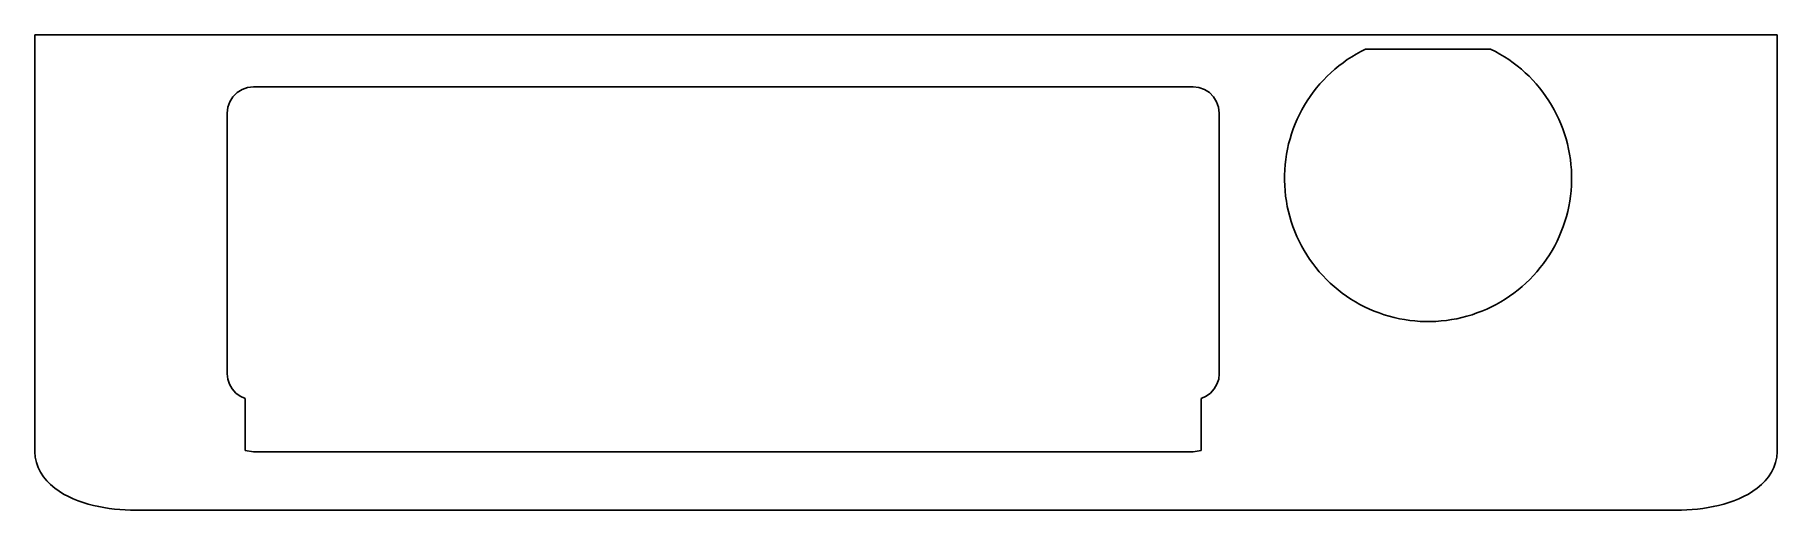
# Model space of a CAD drawing. Header units: metres. Extents: x -33.4 to 33.4, y 0.8 to 19.
import ezdxf

# ---------------------------------------------------------------- set-up
doc = ezdxf.new("R2010")
doc.units = ezdxf.units.M
doc.layers.add('UNIBODY', color=7, linetype='Continuous')
doc.layers.add('WINDOWS', color=7, linetype='Continuous')

msp = doc.modelspace()

# ---------------------------------------------------------------- linework, layer by layer
at = {"layer": 'UNIBODY'}
for points in [[(-33.373, 3), (-33.373, 3.2), (-33.373, 3.4), (-33.373, 3.6), (-33.373, 3.8), (-33.373, 4), (-33.373, 4.2), (-33.373, 4.4), (-33.373, 4.6), (-33.373, 4.8), (-33.373, 5), (-33.373, 5.2), (-33.373, 5.4), (-33.373, 5.6), (-33.373, 5.8), (-33.373, 6), (-33.373, 6.2), (-33.373, 6.4), (-33.373, 6.6), (-33.373, 6.8), (-33.373, 7), (-33.373, 7.2), (-33.373, 7.4), (-33.373, 7.6), (-33.373, 7.8), (-33.373, 8), (-33.373, 8.2), (-33.373, 8.4), (-33.373, 8.6), (-33.373, 8.8), (-33.373, 9), (-33.373, 9.2), (-33.373, 9.4), (-33.373, 9.6), (-33.373, 9.8), (-33.373, 10), (-33.373, 10.2), (-33.373, 10.4), (-33.373, 10.6), (-33.373, 10.8), (-33.373, 11), (-33.373, 11.2), (-33.373, 11.4), (-33.373, 11.6), (-33.373, 11.8), (-33.373, 12), (-33.373, 12.2), (-33.373, 12.4), (-33.373, 12.6), (-33.373, 12.8), (-33.373, 13), (-33.373, 13.2), (-33.373, 13.4), (-33.373, 13.6), (-33.373, 13.8), (-33.373, 14), (-33.373, 14.2), (-33.373, 14.4), (-33.373, 14.6), (-33.373, 14.8), (-33.373, 15), (-33.373, 15.2), (-33.373, 15.4), (-33.373, 15.6), (-33.373, 15.8), (-33.373, 16), (-33.373, 16.2), (-33.373, 16.4), (-33.373, 16.6), (-33.373, 16.8), (-33.373, 17), (-33.373, 17.2), (-33.373, 17.4), (-33.373, 17.6), (-33.373, 17.8), (-33.373, 18), (-33.373, 18.2), (-33.373, 18.4), (-33.373, 18.6), (-33.373, 18.8), (-33.373, 19)], [(-33.373, 19), (-33.173, 19), (-32.972, 19), (-32.772, 19), (-32.571, 19), (-32.371, 19), (-32.17, 19), (-31.97, 19), (-31.769, 19), (-31.569, 19), (-31.369, 19), (-31.168, 19), (-30.968, 19), (-30.767, 19), (-30.567, 19), (-30.366, 19), (-30.166, 19), (-29.966, 19), (-29.765, 19), (-29.565, 19), (-29.364, 19), (-29.164, 19), (-28.963, 19), (-28.763, 19), (-28.562, 19), (-28.362, 19), (-28.162, 19), (-27.961, 19), (-27.761, 19), (-27.56, 19), (-27.36, 19), (-27.159, 19), (-26.959, 19), (-26.759, 19), (-26.558, 19), (-26.358, 19), (-26.157, 19), (-25.957, 19), (-25.756, 19), (-25.556, 19), (-25.355, 19), (-25.155, 19), (-24.955, 19), (-24.754, 19), (-24.554, 19), (-24.353, 19), (-24.153, 19), (-23.952, 19), (-23.752, 19), (-23.552, 19), (-23.351, 19), (-23.151, 19), (-22.95, 19), (-22.75, 19), (-22.549, 19), (-22.349, 19), (-22.148, 19), (-21.948, 19), (-21.748, 19), (-21.547, 19), (-21.347, 19), (-21.146, 19), (-20.946, 19), (-20.745, 19), (-20.545, 19), (-20.344, 19), (-20.144, 19), (-19.944, 19), (-19.743, 19), (-19.543, 19), (-19.342, 19), (-19.142, 19), (-18.941, 19), (-18.741, 19), (-18.541, 19), (-18.34, 19), (-18.14, 19), (-17.939, 19), (-17.739, 19), (-17.538, 19), (-17.338, 19), (-17.137, 19), (-16.937, 19), (-16.737, 19), (-16.536, 19), (-16.336, 19), (-16.135, 19), (-15.935, 19), (-15.734, 19), (-15.534, 19), (-15.334, 19), (-15.133, 19), (-14.933, 19), (-14.732, 19), (-14.532, 19), (-14.331, 19), (-14.131, 19), (-13.93, 19), (-13.73, 19), (-13.53, 19), (-13.329, 19), (-13.129, 19), (-12.928, 19), (-12.728, 19), (-12.527, 19), (-12.327, 19), (-12.127, 19), (-11.926, 19), (-11.726, 19), (-11.525, 19), (-11.325, 19), (-11.124, 19), (-10.924, 19), (-10.723, 19), (-10.523, 19), (-10.323, 19), (-10.122, 19), (-9.922, 19), (-9.721, 19), (-9.521, 19), (-9.32, 19), (-9.12, 19), (-8.92, 19), (-8.719, 19), (-8.519, 19), (-8.318, 19), (-8.118, 19), (-7.917, 19), (-7.717, 19), (-7.516, 19), (-7.316, 19), (-7.116, 19), (-6.915, 19), (-6.715, 19), (-6.514, 19), (-6.314, 19), (-6.113, 19), (-5.913, 19), (-5.712, 19), (-5.512, 19), (-5.312, 19), (-5.111, 19), (-4.911, 19), (-4.71, 19), (-4.51, 19), (-4.309, 19), (-4.109, 19), (-3.909, 19), (-3.708, 19), (-3.508, 19), (-3.307, 19), (-3.107, 19), (-2.906, 19), (-2.706, 19), (-2.505, 19), (-2.305, 19), (-2.105, 19), (-1.904, 19), (-1.704, 19), (-1.503, 19), (-1.303, 19), (-1.102, 19), (-0.902, 19), (-0.702, 19), (-0.501, 19), (-0.301, 19), (-0.1, 19), (0.1, 19), (0.301, 19), (0.501, 19), (0.702, 19), (0.902, 19), (1.102, 19), (1.303, 19), (1.503, 19), (1.704, 19), (1.904, 19), (2.105, 19), (2.305, 19), (2.505, 19), (2.706, 19), (2.906, 19), (3.107, 19), (3.307, 19), (3.508, 19), (3.708, 19), (3.909, 19), (4.109, 19), (4.309, 19), (4.51, 19), (4.71, 19), (4.911, 19), (5.111, 19), (5.312, 19), (5.512, 19), (5.712, 19), (5.913, 19), (6.113, 19), (6.314, 19), (6.514, 19), (6.715, 19), (6.915, 19), (7.116, 19), (7.316, 19), (7.516, 19), (7.717, 19), (7.917, 19), (8.118, 19), (8.318, 19), (8.519, 19), (8.719, 19), (8.92, 19), (9.12, 19), (9.32, 19), (9.521, 19), (9.721, 19), (9.922, 19), (10.122, 19), (10.323, 19), (10.523, 19), (10.723, 19), (10.924, 19), (11.124, 19), (11.325, 19), (11.525, 19), (11.726, 19), (11.926, 19), (12.127, 19), (12.327, 19), (12.527, 19), (12.728, 19), (12.928, 19), (13.129, 19), (13.329, 19), (13.53, 19), (13.73, 19), (13.93, 19), (14.131, 19), (14.331, 19), (14.532, 19), (14.732, 19), (14.933, 19), (15.133, 19), (15.334, 19), (15.534, 19), (15.734, 19), (15.935, 19), (16.135, 19), (16.336, 19), (16.536, 19), (16.737, 19), (16.937, 19), (17.137, 19), (17.338, 19), (17.538, 19), (17.739, 19), (17.939, 19), (18.14, 19), (18.34, 19), (18.541, 19), (18.741, 19), (18.941, 19), (19.142, 19), (19.342, 19), (19.543, 19), (19.743, 19), (19.944, 19), (20.144, 19), (20.344, 19), (20.545, 19), (20.745, 19), (20.946, 19), (21.146, 19), (21.347, 19), (21.547, 19), (21.748, 19), (21.948, 19), (22.148, 19), (22.349, 19), (22.549, 19), (22.75, 19), (22.95, 19), (23.151, 19), (23.351, 19), (23.552, 19), (23.752, 19), (23.952, 19), (24.153, 19), (24.353, 19), (24.554, 19), (24.754, 19), (24.955, 19), (25.155, 19), (25.355, 19), (25.556, 19), (25.756, 19), (25.957, 19), (26.157, 19), (26.358, 19), (26.558, 19), (26.759, 19), (26.959, 19), (27.159, 19), (27.36, 19), (27.56, 19), (27.761, 19), (27.961, 19), (28.162, 19), (28.362, 19), (28.562, 19), (28.763, 19), (28.963, 19), (29.164, 19), (29.364, 19), (29.565, 19), (29.765, 19), (29.966, 19), (30.166, 19), (30.366, 19), (30.567, 19), (30.767, 19), (30.968, 19), (31.168, 19), (31.369, 19), (31.569, 19), (31.769, 19), (31.97, 19), (32.17, 19), (32.371, 19), (32.571, 19), (32.772, 19), (32.972, 19), (33.173, 19), (33.373, 19)], [(33.373, 3), (33.373, 3.2), (33.373, 3.4), (33.373, 3.6), (33.373, 3.8), (33.373, 4), (33.373, 4.2), (33.373, 4.4), (33.373, 4.6), (33.373, 4.8), (33.373, 5), (33.373, 5.2), (33.373, 5.4), (33.373, 5.6), (33.373, 5.8), (33.373, 6), (33.373, 6.2), (33.373, 6.4), (33.373, 6.6), (33.373, 6.8), (33.373, 7), (33.373, 7.2), (33.373, 7.4), (33.373, 7.6), (33.373, 7.8), (33.373, 8), (33.373, 8.2), (33.373, 8.4), (33.373, 8.6), (33.373, 8.8), (33.373, 9), (33.373, 9.2), (33.373, 9.4), (33.373, 9.6), (33.373, 9.8), (33.373, 10), (33.373, 10.2), (33.373, 10.4), (33.373, 10.6), (33.373, 10.8), (33.373, 11), (33.373, 11.2), (33.373, 11.4), (33.373, 11.6), (33.373, 11.8), (33.373, 12), (33.373, 12.2), (33.373, 12.4), (33.373, 12.6), (33.373, 12.8), (33.373, 13), (33.373, 13.2), (33.373, 13.4), (33.373, 13.6), (33.373, 13.8), (33.373, 14), (33.373, 14.2), (33.373, 14.4), (33.373, 14.6), (33.373, 14.8), (33.373, 15), (33.373, 15.2), (33.373, 15.4), (33.373, 15.6), (33.373, 15.8), (33.373, 16), (33.373, 16.2), (33.373, 16.4), (33.373, 16.6), (33.373, 16.8), (33.373, 17), (33.373, 17.2), (33.373, 17.4), (33.373, 17.6), (33.373, 17.8), (33.373, 18), (33.373, 18.2), (33.373, 18.4), (33.373, 18.6), (33.373, 18.8), (33.373, 19)], [(17.603, 18.45), (17.423, 18.359), (17.247, 18.261), (17.075, 18.157), (16.906, 18.047), (16.742, 17.931), (16.582, 17.809), (16.426, 17.681), (16.276, 17.547), (16.13, 17.408), (15.99, 17.264), (15.855, 17.115), (15.725, 16.96), (15.601, 16.802), (15.483, 16.639), (15.372, 16.471), (15.266, 16.3), (15.167, 16.125), (15.074, 15.946), (14.988, 15.764), (14.908, 15.579), (14.835, 15.391), (14.77, 15.201), (14.711, 15.008), (14.659, 14.814), (14.615, 14.618), (14.577, 14.42), (14.547, 14.221), (14.525, 14.021), (14.509, 13.82), (14.501, 13.619), (14.501, 13.417), (14.507, 13.216), (14.521, 13.015), (14.543, 12.815), (14.572, 12.616), (14.608, 12.418), (14.651, 12.221), (14.701, 12.026), (14.759, 11.833), (14.823, 11.643), (14.895, 11.454), (14.973, 11.269), (15.058, 11.086), (15.15, 10.907), (15.248, 10.731), (15.352, 10.559), (15.463, 10.391), (15.58, 10.227), (15.702, 10.068), (15.831, 9.913), (15.965, 9.762), (16.105, 9.617), (16.249, 9.477), (16.399, 9.343), (16.554, 9.214), (16.713, 9.09), (16.876, 8.973), (17.044, 8.862), (17.216, 8.757), (17.391, 8.658), (17.57, 8.566), (17.752, 8.48), (17.938, 8.401), (18.126, 8.329), (18.316, 8.264), (18.509, 8.206), (18.704, 8.155), (18.9, 8.111), (19.098, 8.074), (19.297, 8.045), (19.497, 8.023), (19.698, 8.008), (19.899, 8.001), (20.101, 8.001), (20.302, 8.008), (20.503, 8.023), (20.703, 8.045), (20.902, 8.074), (21.1, 8.111), (21.296, 8.155), (21.491, 8.206), (21.684, 8.264), (21.874, 8.329), (22.062, 8.401), (22.248, 8.48), (22.43, 8.566), (22.609, 8.658), (22.784, 8.757), (22.956, 8.862), (23.124, 8.973), (23.287, 9.09), (23.446, 9.214), (23.601, 9.343), (23.751, 9.477), (23.895, 9.617), (24.035, 9.762), (24.169, 9.913), (24.298, 10.068), (24.42, 10.227), (24.537, 10.391), (24.648, 10.559), (24.752, 10.731), (24.85, 10.907), (24.942, 11.086), (25.027, 11.269), (25.105, 11.454), (25.177, 11.643), (25.241, 11.833), (25.299, 12.026), (25.349, 12.221), (25.392, 12.418), (25.428, 12.616), (25.457, 12.815), (25.479, 13.015), (25.493, 13.216), (25.499, 13.417), (25.499, 13.619), (25.491, 13.82), (25.475, 14.021), (25.453, 14.221), (25.423, 14.42), (25.385, 14.618), (25.341, 14.814), (25.289, 15.008), (25.23, 15.201), (25.165, 15.391), (25.092, 15.579), (25.012, 15.764), (24.926, 15.946), (24.833, 16.125), (24.734, 16.3), (24.628, 16.471), (24.517, 16.639), (24.399, 16.802), (24.275, 16.96), (24.145, 17.115), (24.01, 17.264), (23.87, 17.408), (23.724, 17.547), (23.574, 17.681), (23.418, 17.809), (23.258, 17.931), (23.094, 18.047), (22.925, 18.157), (22.753, 18.261), (22.577, 18.359), (22.397, 18.45)], [(17.603, 18.45), (17.811, 18.45), (18.02, 18.45), (18.228, 18.45), (18.436, 18.45), (18.645, 18.45), (18.853, 18.45), (19.062, 18.45), (19.27, 18.45), (19.479, 18.45), (19.687, 18.45), (19.896, 18.45), (20.104, 18.45), (20.313, 18.45), (20.521, 18.45), (20.73, 18.45), (20.938, 18.45), (21.147, 18.45), (21.355, 18.45), (21.564, 18.45), (21.772, 18.45), (21.98, 18.45), (22.189, 18.45), (22.397, 18.45)], [(-25, 17), (-25.223, 16.975), (-25.434, 16.901), (-25.623, 16.782), (-25.782, 16.623), (-25.901, 16.434), (-25.975, 16.223), (-26, 16)], [(-25, 17), (-24.8, 17), (-24.6, 17), (-24.4, 17), (-24.2, 17), (-24, 17), (-23.8, 17), (-23.6, 17), (-23.4, 17), (-23.2, 17), (-23, 17), (-22.8, 17), (-22.6, 17), (-22.4, 17), (-22.2, 17), (-22, 17), (-21.8, 17), (-21.6, 17), (-21.4, 17), (-21.2, 17), (-21, 17), (-20.8, 17), (-20.6, 17), (-20.4, 17), (-20.2, 17), (-20, 17), (-19.8, 17), (-19.6, 17), (-19.4, 17), (-19.2, 17), (-19, 17), (-18.8, 17), (-18.6, 17), (-18.4, 17), (-18.2, 17), (-18, 17), (-17.8, 17), (-17.6, 17), (-17.4, 17), (-17.2, 17), (-17, 17), (-16.8, 17), (-16.6, 17), (-16.4, 17), (-16.2, 17), (-16, 17), (-15.8, 17), (-15.6, 17), (-15.4, 17), (-15.2, 17), (-15, 17), (-14.8, 17), (-14.6, 17), (-14.4, 17), (-14.2, 17), (-14, 17), (-13.8, 17), (-13.6, 17), (-13.4, 17), (-13.2, 17), (-13, 17), (-12.8, 17), (-12.6, 17), (-12.4, 17), (-12.2, 17), (-12, 17), (-11.8, 17), (-11.6, 17), (-11.4, 17), (-11.2, 17), (-11, 17), (-10.8, 17), (-10.6, 17), (-10.4, 17), (-10.2, 17), (-10, 17), (-9.8, 17), (-9.6, 17), (-9.4, 17), (-9.2, 17), (-9, 17), (-8.8, 17), (-8.6, 17), (-8.4, 17), (-8.2, 17), (-8, 17), (-7.8, 17), (-7.6, 17), (-7.4, 17), (-7.2, 17), (-7, 17), (-6.8, 17), (-6.6, 17), (-6.4, 17), (-6.2, 17), (-6, 17), (-5.8, 17), (-5.6, 17), (-5.4, 17), (-5.2, 17), (-5, 17), (-4.8, 17), (-4.6, 17), (-4.4, 17), (-4.2, 17), (-4, 17), (-3.8, 17), (-3.6, 17), (-3.4, 17), (-3.2, 17), (-3, 17), (-2.8, 17), (-2.6, 17), (-2.4, 17), (-2.2, 17), (-2, 17), (-1.8, 17), (-1.6, 17), (-1.4, 17), (-1.2, 17), (-1, 17), (-0.8, 17), (-0.6, 17), (-0.4, 17), (-0.2, 17), (0, 17), (0.2, 17), (0.4, 17), (0.6, 17), (0.8, 17), (1, 17), (1.2, 17), (1.4, 17), (1.6, 17), (1.8, 17), (2, 17), (2.2, 17), (2.4, 17), (2.6, 17), (2.8, 17), (3, 17), (3.2, 17), (3.4, 17), (3.6, 17), (3.8, 17), (4, 17), (4.2, 17), (4.4, 17), (4.6, 17), (4.8, 17), (5, 17), (5.2, 17), (5.4, 17), (5.6, 17), (5.8, 17), (6, 17), (6.2, 17), (6.4, 17), (6.6, 17), (6.8, 17), (7, 17), (7.2, 17), (7.4, 17), (7.6, 17), (7.8, 17), (8, 17), (8.2, 17), (8.4, 17), (8.6, 17), (8.8, 17), (9, 17), (9.2, 17), (9.4, 17), (9.6, 17), (9.8, 17), (10, 17), (10.2, 17), (10.4, 17), (10.6, 17), (10.8, 17), (11, 17)], [(12, 16), (11.975, 16.223), (11.901, 16.434), (11.782, 16.623), (11.623, 16.782), (11.434, 16.901), (11.223, 16.975), (11, 17)], [(-26, 16), (-26, 15.8), (-26, 15.6), (-26, 15.4), (-26, 15.2), (-26, 15), (-26, 14.8), (-26, 14.6), (-26, 14.4), (-26, 14.2), (-26, 14), (-26, 13.8), (-26, 13.6), (-26, 13.4), (-26, 13.2), (-26, 13), (-26, 12.8), (-26, 12.6), (-26, 12.4), (-26, 12.2), (-26, 12), (-26, 11.8), (-26, 11.6), (-26, 11.4), (-26, 11.2), (-26, 11), (-26, 10.8), (-26, 10.6), (-26, 10.4), (-26, 10.2), (-26, 10), (-26, 9.8), (-26, 9.6), (-26, 9.4), (-26, 9.2), (-26, 9), (-26, 8.8), (-26, 8.6), (-26, 8.4), (-26, 8.2), (-26, 8), (-26, 7.8), (-26, 7.6), (-26, 7.4), (-26, 7.2), (-26, 7), (-26, 6.8), (-26, 6.6), (-26, 6.4), (-26, 6.2), (-26, 6)], [(12, 16), (12, 15.8), (12, 15.6), (12, 15.4), (12, 15.2), (12, 15), (12, 14.8), (12, 14.6), (12, 14.4), (12, 14.2), (12, 14), (12, 13.8), (12, 13.6), (12, 13.4), (12, 13.2), (12, 13), (12, 12.8), (12, 12.6), (12, 12.4), (12, 12.2), (12, 12), (12, 11.8), (12, 11.6), (12, 11.4), (12, 11.2), (12, 11), (12, 10.8), (12, 10.6), (12, 10.4), (12, 10.2), (12, 10), (12, 9.8), (12, 9.6), (12, 9.4), (12, 9.2), (12, 9), (12, 8.8), (12, 8.6), (12, 8.4), (12, 8.2), (12, 8), (12, 7.8), (12, 7.6), (12, 7.4), (12, 7.2), (12, 7), (12, 6.8), (12, 6.6), (12, 6.4), (12, 6.2), (12, 6)], [(-26, 6), (-25.978, 5.793), (-25.914, 5.594), (-25.81, 5.414), (-25.671, 5.258), (-25.502, 5.135), (-25.312, 5.05)], [(11.312, 5.05), (11.502, 5.135), (11.671, 5.258), (11.81, 5.414), (11.914, 5.594), (11.978, 5.793), (12, 6)], [(-25.312, 5.05), (-25.312, 4.85), (-25.312, 4.65), (-25.312, 4.45), (-25.312, 4.25), (-25.312, 4.05), (-25.312, 3.85), (-25.312, 3.65), (-25.312, 3.45), (-25.312, 3.25), (-25.312, 3.05)], [(11.312, 5.05), (11.312, 4.85), (11.312, 4.65), (11.312, 4.45), (11.312, 4.25), (11.312, 4.05), (11.312, 3.85), (11.312, 3.65), (11.312, 3.45), (11.312, 3.25), (11.312, 3.05)], [(-33.373, 3), (-33.359, 2.796), (-33.316, 2.595), (-33.247, 2.402), (-33.155, 2.22), (-33.042, 2.049), (-32.912, 1.89), (-32.767, 1.745), (-32.611, 1.613), (-32.444, 1.493), (-32.27, 1.385), (-32.09, 1.288), (-31.904, 1.202), (-31.714, 1.125), (-31.52, 1.057), (-31.324, 0.997), (-31.126, 0.946), (-30.926, 0.901), (-30.724, 0.864), (-30.522, 0.833), (-30.318, 0.808), (-30.114, 0.788), (-29.91, 0.775), (-29.705, 0.767), (-29.5, 0.764)], [(-25.312, 3.05), (-25, 3)], [(-25, 3), (-24.8, 3), (-24.6, 3), (-24.4, 3), (-24.2, 3), (-24, 3), (-23.8, 3), (-23.6, 3), (-23.4, 3), (-23.2, 3), (-23, 3), (-22.8, 3), (-22.6, 3), (-22.4, 3), (-22.2, 3), (-22, 3), (-21.8, 3), (-21.6, 3), (-21.4, 3), (-21.2, 3), (-21, 3), (-20.8, 3), (-20.6, 3), (-20.4, 3), (-20.2, 3), (-20, 3), (-19.8, 3), (-19.6, 3), (-19.4, 3), (-19.2, 3), (-19, 3), (-18.8, 3), (-18.6, 3), (-18.4, 3), (-18.2, 3), (-18, 3), (-17.8, 3), (-17.6, 3), (-17.4, 3), (-17.2, 3), (-17, 3), (-16.8, 3), (-16.6, 3), (-16.4, 3), (-16.2, 3), (-16, 3), (-15.8, 3), (-15.6, 3), (-15.4, 3), (-15.2, 3), (-15, 3), (-14.8, 3), (-14.6, 3), (-14.4, 3), (-14.2, 3), (-14, 3), (-13.8, 3), (-13.6, 3), (-13.4, 3), (-13.2, 3), (-13, 3), (-12.8, 3), (-12.6, 3), (-12.4, 3), (-12.2, 3), (-12, 3), (-11.8, 3), (-11.6, 3), (-11.4, 3), (-11.2, 3), (-11, 3), (-10.8, 3), (-10.6, 3), (-10.4, 3), (-10.2, 3), (-10, 3), (-9.8, 3), (-9.6, 3), (-9.4, 3), (-9.2, 3), (-9, 3), (-8.8, 3), (-8.6, 3), (-8.4, 3), (-8.2, 3), (-8, 3), (-7.8, 3), (-7.6, 3), (-7.4, 3), (-7.2, 3), (-7, 3), (-6.8, 3), (-6.6, 3), (-6.4, 3), (-6.2, 3), (-6, 3), (-5.8, 3), (-5.6, 3), (-5.4, 3), (-5.2, 3), (-5, 3), (-4.8, 3), (-4.6, 3), (-4.4, 3), (-4.2, 3), (-4, 3), (-3.8, 3), (-3.6, 3), (-3.4, 3), (-3.2, 3), (-3, 3), (-2.8, 3), (-2.6, 3), (-2.4, 3), (-2.2, 3), (-2, 3), (-1.8, 3), (-1.6, 3), (-1.4, 3), (-1.2, 3), (-1, 3), (-0.8, 3), (-0.6, 3), (-0.4, 3), (-0.2, 3), (0, 3), (0.2, 3), (0.4, 3), (0.6, 3), (0.8, 3), (1, 3), (1.2, 3), (1.4, 3), (1.6, 3), (1.8, 3), (2, 3), (2.2, 3), (2.4, 3), (2.6, 3), (2.8, 3), (3, 3), (3.2, 3), (3.4, 3), (3.6, 3), (3.8, 3), (4, 3), (4.2, 3), (4.4, 3), (4.6, 3), (4.8, 3), (5, 3), (5.2, 3), (5.4, 3), (5.6, 3), (5.8, 3), (6, 3), (6.2, 3), (6.4, 3), (6.6, 3), (6.8, 3), (7, 3), (7.2, 3), (7.4, 3), (7.6, 3), (7.8, 3), (8, 3), (8.2, 3), (8.4, 3), (8.6, 3), (8.8, 3), (9, 3), (9.2, 3), (9.4, 3), (9.6, 3), (9.8, 3), (10, 3), (10.2, 3), (10.4, 3), (10.6, 3), (10.8, 3), (11, 3)], [(11, 3), (11.312, 3.05)], [(33.373, 3), (33.359, 2.796), (33.316, 2.595), (33.247, 2.402), (33.155, 2.22), (33.042, 2.049), (32.912, 1.89), (32.767, 1.745), (32.611, 1.613), (32.444, 1.493), (32.27, 1.385), (32.09, 1.288), (31.904, 1.202), (31.714, 1.125), (31.52, 1.057), (31.324, 0.997), (31.126, 0.946), (30.926, 0.901), (30.724, 0.864), (30.522, 0.833), (30.318, 0.808), (30.114, 0.788), (29.91, 0.775), (29.705, 0.767), (29.5, 0.764)], [(29.5, 0.764), (29.3, 0.764), (29.1, 0.764), (28.9, 0.764), (28.7, 0.764), (28.5, 0.764), (28.3, 0.764), (28.1, 0.764), (27.9, 0.764), (27.7, 0.764), (27.5, 0.764), (27.3, 0.764), (27.1, 0.764), (26.9, 0.764), (26.7, 0.764), (26.5, 0.764), (26.3, 0.764), (26.1, 0.764), (25.9, 0.764), (25.7, 0.764), (25.5, 0.764), (25.3, 0.764), (25.1, 0.764), (24.9, 0.764), (24.7, 0.764), (24.5, 0.764), (24.3, 0.764), (24.1, 0.764), (23.9, 0.764), (23.7, 0.764), (23.5, 0.764), (23.3, 0.764), (23.1, 0.764), (22.9, 0.764), (22.7, 0.764), (22.5, 0.764), (22.3, 0.764), (22.1, 0.764), (21.9, 0.764), (21.7, 0.764), (21.5, 0.764), (21.3, 0.764), (21.1, 0.764), (20.9, 0.764), (20.7, 0.764), (20.5, 0.764), (20.3, 0.764), (20.1, 0.764), (19.9, 0.764), (19.7, 0.764), (19.5, 0.764), (19.3, 0.764), (19.1, 0.764), (18.9, 0.764), (18.7, 0.764), (18.5, 0.764), (18.3, 0.764), (18.1, 0.764), (17.9, 0.764), (17.7, 0.764), (17.5, 0.764), (17.3, 0.764), (17.1, 0.764), (16.9, 0.764), (16.7, 0.764), (16.5, 0.764), (16.3, 0.764), (16.1, 0.764), (15.9, 0.764), (15.7, 0.764), (15.5, 0.764), (15.3, 0.764), (15.1, 0.764), (14.9, 0.764), (14.7, 0.764), (14.5, 0.764), (14.3, 0.764), (14.1, 0.764), (13.9, 0.764), (13.7, 0.764), (13.5, 0.764), (13.3, 0.764), (13.1, 0.764), (12.9, 0.764), (12.7, 0.764), (12.5, 0.764), (12.3, 0.764), (12.1, 0.764), (11.9, 0.764), (11.7, 0.764), (11.5, 0.764), (11.3, 0.764), (11.1, 0.764), (10.9, 0.764), (10.7, 0.764), (10.5, 0.764), (10.3, 0.764), (10.1, 0.764), (9.9, 0.764), (9.7, 0.764), (9.5, 0.764), (9.3, 0.764), (9.1, 0.764), (8.9, 0.764), (8.7, 0.764), (8.5, 0.764), (8.3, 0.764), (8.1, 0.764), (7.9, 0.764), (7.7, 0.764), (7.5, 0.764), (7.3, 0.764), (7.1, 0.764), (6.9, 0.764), (6.7, 0.764), (6.5, 0.764), (6.3, 0.764), (6.1, 0.764), (5.9, 0.764), (5.7, 0.764), (5.5, 0.764), (5.3, 0.764), (5.1, 0.764), (4.9, 0.764), (4.7, 0.764), (4.5, 0.764), (4.3, 0.764), (4.1, 0.764), (3.9, 0.764), (3.7, 0.764), (3.5, 0.764), (3.3, 0.764), (3.1, 0.764), (2.9, 0.764), (2.7, 0.764), (2.5, 0.764), (2.3, 0.764), (2.1, 0.764), (1.9, 0.764), (1.7, 0.764), (1.5, 0.764), (1.3, 0.764), (1.1, 0.764), (0.9, 0.764), (0.7, 0.764), (0.5, 0.764), (0.3, 0.764), (0.1, 0.764), (-0.1, 0.764), (-0.3, 0.764), (-0.5, 0.764), (-0.7, 0.764), (-0.9, 0.764), (-1.1, 0.764), (-1.3, 0.764), (-1.5, 0.764), (-1.7, 0.764), (-1.9, 0.764), (-2.1, 0.764), (-2.3, 0.764), (-2.5, 0.764), (-2.7, 0.764), (-2.9, 0.764), (-3.1, 0.764), (-3.3, 0.764), (-3.5, 0.764), (-3.7, 0.764), (-3.9, 0.764), (-4.1, 0.764), (-4.3, 0.764), (-4.5, 0.764), (-4.7, 0.764), (-4.9, 0.764), (-5.1, 0.764), (-5.3, 0.764), (-5.5, 0.764), (-5.7, 0.764), (-5.9, 0.764), (-6.1, 0.764), (-6.3, 0.764), (-6.5, 0.764), (-6.7, 0.764), (-6.9, 0.764), (-7.1, 0.764), (-7.3, 0.764), (-7.5, 0.764), (-7.7, 0.764), (-7.9, 0.764), (-8.1, 0.764), (-8.3, 0.764), (-8.5, 0.764), (-8.7, 0.764), (-8.9, 0.764), (-9.1, 0.764), (-9.3, 0.764), (-9.5, 0.764), (-9.7, 0.764), (-9.9, 0.764), (-10.1, 0.764), (-10.3, 0.764), (-10.5, 0.764), (-10.7, 0.764), (-10.9, 0.764), (-11.1, 0.764), (-11.3, 0.764), (-11.5, 0.764), (-11.7, 0.764), (-11.9, 0.764), (-12.1, 0.764), (-12.3, 0.764), (-12.5, 0.764), (-12.7, 0.764), (-12.9, 0.764), (-13.1, 0.764), (-13.3, 0.764), (-13.5, 0.764), (-13.7, 0.764), (-13.9, 0.764), (-14.1, 0.764), (-14.3, 0.764), (-14.5, 0.764), (-14.7, 0.764), (-14.9, 0.764), (-15.1, 0.764), (-15.3, 0.764), (-15.5, 0.764), (-15.7, 0.764), (-15.9, 0.764), (-16.1, 0.764), (-16.3, 0.764), (-16.5, 0.764), (-16.7, 0.764), (-16.9, 0.764), (-17.1, 0.764), (-17.3, 0.764), (-17.5, 0.764), (-17.7, 0.764), (-17.9, 0.764), (-18.1, 0.764), (-18.3, 0.764), (-18.5, 0.764), (-18.7, 0.764), (-18.9, 0.764), (-19.1, 0.764), (-19.3, 0.764), (-19.5, 0.764), (-19.7, 0.764), (-19.9, 0.764), (-20.1, 0.764), (-20.3, 0.764), (-20.5, 0.764), (-20.7, 0.764), (-20.9, 0.764), (-21.1, 0.764), (-21.3, 0.764), (-21.5, 0.764), (-21.7, 0.764), (-21.9, 0.764), (-22.1, 0.764), (-22.3, 0.764), (-22.5, 0.764), (-22.7, 0.764), (-22.9, 0.764), (-23.1, 0.764), (-23.3, 0.764), (-23.5, 0.764), (-23.7, 0.764), (-23.9, 0.764), (-24.1, 0.764), (-24.3, 0.764), (-24.5, 0.764), (-24.7, 0.764), (-24.9, 0.764), (-25.1, 0.764), (-25.3, 0.764), (-25.5, 0.764), (-25.7, 0.764), (-25.9, 0.764), (-26.1, 0.764), (-26.3, 0.764), (-26.5, 0.764), (-26.7, 0.764), (-26.9, 0.764), (-27.1, 0.764), (-27.3, 0.764), (-27.5, 0.764), (-27.7, 0.764), (-27.9, 0.764), (-28.1, 0.764), (-28.3, 0.764), (-28.5, 0.764), (-28.7, 0.764), (-28.9, 0.764), (-29.1, 0.764), (-29.3, 0.764), (-29.5, 0.764)]]:
    msp.add_lwpolyline(points, dxfattribs=at)
at = {"layer": 'WINDOWS'}
for points in [[(-25, 17), (-25.223, 16.975), (-25.434, 16.901), (-25.623, 16.782), (-25.782, 16.623), (-25.901, 16.434), (-25.975, 16.223), (-26, 16)], [(-25, 17), (-24.8, 17), (-24.6, 17), (-24.4, 17), (-24.2, 17), (-24, 17), (-23.8, 17), (-23.6, 17), (-23.4, 17), (-23.2, 17), (-23, 17), (-22.8, 17), (-22.6, 17), (-22.4, 17), (-22.2, 17), (-22, 17), (-21.8, 17), (-21.6, 17), (-21.4, 17), (-21.2, 17), (-21, 17), (-20.8, 17), (-20.6, 17), (-20.4, 17), (-20.2, 17), (-20, 17), (-19.8, 17), (-19.6, 17), (-19.4, 17), (-19.2, 17), (-19, 17), (-18.8, 17), (-18.6, 17), (-18.4, 17), (-18.2, 17), (-18, 17), (-17.8, 17), (-17.6, 17), (-17.4, 17), (-17.2, 17), (-17, 17), (-16.8, 17), (-16.6, 17), (-16.4, 17), (-16.2, 17), (-16, 17), (-15.8, 17), (-15.6, 17), (-15.4, 17), (-15.2, 17), (-15, 17), (-14.8, 17), (-14.6, 17), (-14.4, 17), (-14.2, 17), (-14, 17), (-13.8, 17), (-13.6, 17), (-13.4, 17), (-13.2, 17), (-13, 17), (-12.8, 17), (-12.6, 17), (-12.4, 17), (-12.2, 17), (-12, 17), (-11.8, 17), (-11.6, 17), (-11.4, 17), (-11.2, 17), (-11, 17), (-10.8, 17), (-10.6, 17), (-10.4, 17), (-10.2, 17), (-10, 17), (-9.8, 17), (-9.6, 17), (-9.4, 17), (-9.2, 17), (-9, 17), (-8.8, 17), (-8.6, 17), (-8.4, 17), (-8.2, 17), (-8, 17), (-7.8, 17), (-7.6, 17), (-7.4, 17), (-7.2, 17), (-7, 17), (-6.8, 17), (-6.6, 17), (-6.4, 17), (-6.2, 17), (-6, 17), (-5.8, 17), (-5.6, 17), (-5.4, 17), (-5.2, 17), (-5, 17), (-4.8, 17), (-4.6, 17), (-4.4, 17), (-4.2, 17), (-4, 17), (-3.8, 17), (-3.6, 17), (-3.4, 17), (-3.2, 17), (-3, 17), (-2.8, 17), (-2.6, 17), (-2.4, 17), (-2.2, 17), (-2, 17), (-1.8, 17), (-1.6, 17), (-1.4, 17), (-1.2, 17), (-1, 17), (-0.8, 17), (-0.6, 17), (-0.4, 17), (-0.2, 17), (0, 17), (0.2, 17), (0.4, 17), (0.6, 17), (0.8, 17), (1, 17), (1.2, 17), (1.4, 17), (1.6, 17), (1.8, 17), (2, 17), (2.2, 17), (2.4, 17), (2.6, 17), (2.8, 17), (3, 17), (3.2, 17), (3.4, 17), (3.6, 17), (3.8, 17), (4, 17), (4.2, 17), (4.4, 17), (4.6, 17), (4.8, 17), (5, 17), (5.2, 17), (5.4, 17), (5.6, 17), (5.8, 17), (6, 17), (6.2, 17), (6.4, 17), (6.6, 17), (6.8, 17), (7, 17), (7.2, 17), (7.4, 17), (7.6, 17), (7.8, 17), (8, 17), (8.2, 17), (8.4, 17), (8.6, 17), (8.8, 17), (9, 17), (9.2, 17), (9.4, 17), (9.6, 17), (9.8, 17), (10, 17), (10.2, 17), (10.4, 17), (10.6, 17), (10.8, 17), (11, 17)], [(12, 16), (11.975, 16.223), (11.901, 16.434), (11.782, 16.623), (11.623, 16.782), (11.434, 16.901), (11.223, 16.975), (11, 17)], [(-26, 16), (-26, 15.8), (-26, 15.6), (-26, 15.4), (-26, 15.2), (-26, 15), (-26, 14.8), (-26, 14.6), (-26, 14.4), (-26, 14.2), (-26, 14), (-26, 13.8), (-26, 13.6), (-26, 13.4), (-26, 13.2), (-26, 13), (-26, 12.8), (-26, 12.6), (-26, 12.4), (-26, 12.2), (-26, 12), (-26, 11.8), (-26, 11.6), (-26, 11.4), (-26, 11.2), (-26, 11), (-26, 10.8), (-26, 10.6), (-26, 10.4), (-26, 10.2), (-26, 10), (-26, 9.8), (-26, 9.6), (-26, 9.4), (-26, 9.2), (-26, 9), (-26, 8.8), (-26, 8.6), (-26, 8.4), (-26, 8.2), (-26, 8), (-26, 7.8), (-26, 7.6), (-26, 7.4), (-26, 7.2), (-26, 7), (-26, 6.8), (-26, 6.6), (-26, 6.4), (-26, 6.2), (-26, 6)], [(12, 16), (12, 15.8), (12, 15.6), (12, 15.4), (12, 15.2), (12, 15), (12, 14.8), (12, 14.6), (12, 14.4), (12, 14.2), (12, 14), (12, 13.8), (12, 13.6), (12, 13.4), (12, 13.2), (12, 13), (12, 12.8), (12, 12.6), (12, 12.4), (12, 12.2), (12, 12), (12, 11.8), (12, 11.6), (12, 11.4), (12, 11.2), (12, 11), (12, 10.8), (12, 10.6), (12, 10.4), (12, 10.2), (12, 10), (12, 9.8), (12, 9.6), (12, 9.4), (12, 9.2), (12, 9), (12, 8.8), (12, 8.6), (12, 8.4), (12, 8.2), (12, 8), (12, 7.8), (12, 7.6), (12, 7.4), (12, 7.2), (12, 7), (12, 6.8), (12, 6.6), (12, 6.4), (12, 6.2), (12, 6)], [(-26, 6), (-25.978, 5.793), (-25.914, 5.594), (-25.81, 5.414), (-25.671, 5.258), (-25.502, 5.135), (-25.312, 5.05)], [(11.312, 5.05), (11.502, 5.135), (11.671, 5.258), (11.81, 5.414), (11.914, 5.594), (11.978, 5.793), (12, 6)], [(-25.312, 5.05), (-25.312, 4.85), (-25.312, 4.65), (-25.312, 4.45), (-25.312, 4.25), (-25.312, 4.05), (-25.312, 3.85), (-25.312, 3.65), (-25.312, 3.45), (-25.312, 3.25), (-25.312, 3.05)], [(11.312, 5.05), (11.312, 4.85), (11.312, 4.65), (11.312, 4.45), (11.312, 4.25), (11.312, 4.05), (11.312, 3.85), (11.312, 3.65), (11.312, 3.45), (11.312, 3.25), (11.312, 3.05)], [(-25.312, 3.05), (-25, 3)], [(-25, 3), (-24.8, 3), (-24.6, 3), (-24.4, 3), (-24.2, 3), (-24, 3), (-23.8, 3), (-23.6, 3), (-23.4, 3), (-23.2, 3), (-23, 3), (-22.8, 3), (-22.6, 3), (-22.4, 3), (-22.2, 3), (-22, 3), (-21.8, 3), (-21.6, 3), (-21.4, 3), (-21.2, 3), (-21, 3), (-20.8, 3), (-20.6, 3), (-20.4, 3), (-20.2, 3), (-20, 3), (-19.8, 3), (-19.6, 3), (-19.4, 3), (-19.2, 3), (-19, 3), (-18.8, 3), (-18.6, 3), (-18.4, 3), (-18.2, 3), (-18, 3), (-17.8, 3), (-17.6, 3), (-17.4, 3), (-17.2, 3), (-17, 3), (-16.8, 3), (-16.6, 3), (-16.4, 3), (-16.2, 3), (-16, 3), (-15.8, 3), (-15.6, 3), (-15.4, 3), (-15.2, 3), (-15, 3), (-14.8, 3), (-14.6, 3), (-14.4, 3), (-14.2, 3), (-14, 3), (-13.8, 3), (-13.6, 3), (-13.4, 3), (-13.2, 3), (-13, 3), (-12.8, 3), (-12.6, 3), (-12.4, 3), (-12.2, 3), (-12, 3), (-11.8, 3), (-11.6, 3), (-11.4, 3), (-11.2, 3), (-11, 3), (-10.8, 3), (-10.6, 3), (-10.4, 3), (-10.2, 3), (-10, 3), (-9.8, 3), (-9.6, 3), (-9.4, 3), (-9.2, 3), (-9, 3), (-8.8, 3), (-8.6, 3), (-8.4, 3), (-8.2, 3), (-8, 3), (-7.8, 3), (-7.6, 3), (-7.4, 3), (-7.2, 3), (-7, 3), (-6.8, 3), (-6.6, 3), (-6.4, 3), (-6.2, 3), (-6, 3), (-5.8, 3), (-5.6, 3), (-5.4, 3), (-5.2, 3), (-5, 3), (-4.8, 3), (-4.6, 3), (-4.4, 3), (-4.2, 3), (-4, 3), (-3.8, 3), (-3.6, 3), (-3.4, 3), (-3.2, 3), (-3, 3), (-2.8, 3), (-2.6, 3), (-2.4, 3), (-2.2, 3), (-2, 3), (-1.8, 3), (-1.6, 3), (-1.4, 3), (-1.2, 3), (-1, 3), (-0.8, 3), (-0.6, 3), (-0.4, 3), (-0.2, 3), (0, 3), (0.2, 3), (0.4, 3), (0.6, 3), (0.8, 3), (1, 3), (1.2, 3), (1.4, 3), (1.6, 3), (1.8, 3), (2, 3), (2.2, 3), (2.4, 3), (2.6, 3), (2.8, 3), (3, 3), (3.2, 3), (3.4, 3), (3.6, 3), (3.8, 3), (4, 3), (4.2, 3), (4.4, 3), (4.6, 3), (4.8, 3), (5, 3), (5.2, 3), (5.4, 3), (5.6, 3), (5.8, 3), (6, 3), (6.2, 3), (6.4, 3), (6.6, 3), (6.8, 3), (7, 3), (7.2, 3), (7.4, 3), (7.6, 3), (7.8, 3), (8, 3), (8.2, 3), (8.4, 3), (8.6, 3), (8.8, 3), (9, 3), (9.2, 3), (9.4, 3), (9.6, 3), (9.8, 3), (10, 3), (10.2, 3), (10.4, 3), (10.6, 3), (10.8, 3), (11, 3)], [(11, 3), (11.312, 3.05)]]:
    msp.add_lwpolyline(points, dxfattribs=at)

doc.saveas('drawing.dxf')
